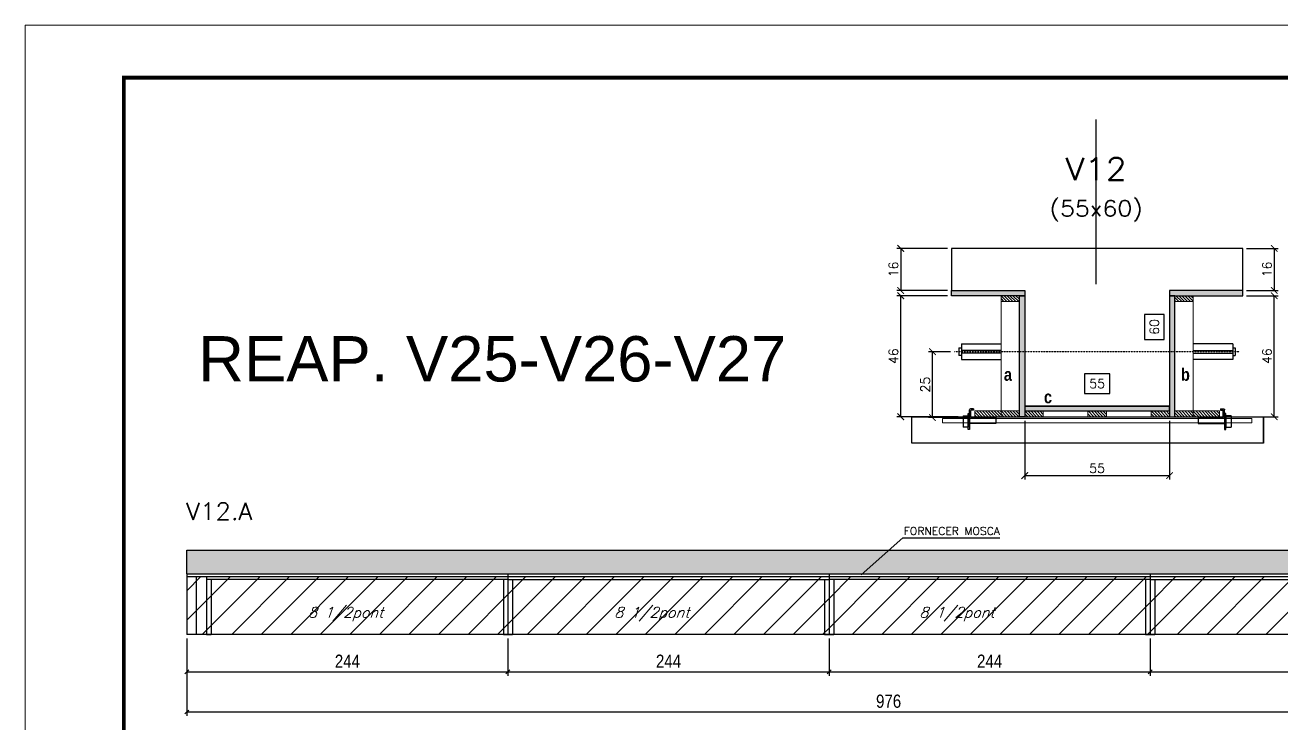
# Model space of a CAD drawing. Extents: x -10448 to -1189, y -11772 to 17235.
# Drawn here: x -5680 to -4726, y 11719 to 12250 of the extents above; entities that cross this region are included whole.
import ezdxf
from ezdxf.enums import TextEntityAlignment as Align

# ---------------------------------------------------------------- set-up
doc = ezdxf.new("R2010")
doc.units = 0
doc.linetypes.add('DASHED', pattern=[0.75, 0.5, -0.25])
doc.linetypes.add('HIDDEN', pattern=[0.375, 0.25, -0.125])
for name, color, linetype in [('barrote', 251, 'Continuous'), ('COTA', 241, 'Continuous'), ('Cota Seção (2x)', 4, 'Continuous'), ('detalhes', 4, 'Continuous'), ('Painéis', 200, 'Continuous'), ('PONTALETE', 7, 'Continuous'), ('presilha', 1, 'Continuous'), ('Reaproveitamento', 251, 'Continuous'), ('SARR_2.2x7', 40, 'Continuous'), ('SARR_3.5x7', 81, 'Continuous'), ('TENSOR', 3, 'Continuous'), ('texto', 7, 'Continuous'), ('Texto de Titulo', 7, 'Continuous'), ('Texto Qtd Sarr', 242, 'Continuous')]:
    doc.layers.add(name, color=color, linetype=linetype)
for name, color, linetype, lineweight in [('CONCRETO', 251, 'Continuous', 25), ('Folhas', 255, 'Continuous', 9), ('Hachura', 251, 'Continuous', 9), ('Madeira', 126, 'Continuous', 18), ('SARRAFO DE PRESSAO', 251, 'DASHED', 9), ('SCO-___-LAJ', 2, 'Continuous', 0), ('Texto Seção', 7, 'Continuous', 15)]:
    doc.layers.add(name, color=color, linetype=linetype, lineweight=lineweight)
doc.styles.add('COTA TECNICA', font='techl___.ttf', dxfattribs={"height": 10})
doc.styles.add('REGUA-120', font='ROMANS.shx', dxfattribs={"height": 15})
doc.styles.add('Romans', font='romans.shx')
doc.styles.get("Standard").update_dxf_attribs({"font": 'arial.ttf'})
doc.styles.add('TECNICA', font='techb___.ttf', dxfattribs={"height": 10})
doc.dimstyles.new('Cota Seção (2x)', dxfattribs={"dimtxt": 7, "dimasz": 5, "dimexe": 3, "dimexo": 3, "dimgap": 2, "dimtad": 3, "dimdec": 1, "dimlfac": 0.5, "dimzin": 12, "dimdsep": 46, "dimtxsty": 'Romans', "dimblk": 'ARCHTICK', "dimcen": 0, "dimclrd": 4, "dimclre": 4, "dimclrt": 1, "dimadec": 1, "dimazin": 3, "dimtfac": 1, "dimtdec": 1, "dimtmove": 0, "dimatfit": 3, "dimldrblk": 'OBLIQUE', "dimfxl": 1, "dimtolj": 1, "dimtzin": 12, "dimarcsym": 0})
doc.dimstyles.new('Cota Seção interna', dxfattribs={"dimtxt": 7, "dimasz": 6, "dimexe": 0.18, "dimexo": 2, "dimgap": -4, "dimtad": 3, "dimdec": 1, "dimlfac": 0.5, "dimzin": 12, "dimdsep": 46, "dimtxsty": 'Romans', "dimblk": 'ARCHTICK', "dimcen": 0.09, "dimse1": 1, "dimse2": 1, "dimsd1": 1, "dimsd2": 1, "dimclrd": 180, "dimclre": 5, "dimclrt": 1, "dimadec": 0, "dimazin": 3, "dimtfac": 1, "dimtdec": 1, "dimtofl": 0, "dimtmove": 0, "dimatfit": 3, "dimldrblk": 'ARCHTICK', "dimfxl": 1, "dimtolj": 1, "dimtzin": 0, "dimarcsym": 0})
doc.dimstyles.new('PAINEL', dxfattribs={"dimtxt": 10, "dimasz": 3, "dimexe": 3, "dimexo": 3, "dimgap": 3, "dimtad": 1, "dimdec": 1, "dimzin": 12, "dimdsep": 46, "dimtxsty": 'COTA TECNICA', "dimblk1": 'OBLIQUE', "dimblk2": 'OBLIQUE', "dimsah": 1, "dimcen": 0.9, "dimclrd": 4, "dimclre": 4, "dimclrt": 240, "dimadec": 1, "dimazin": 3, "dimtfac": 1, "dimtdec": 1, "dimtmove": 0, "dimatfit": 3, "dimfxl": 1, "dimtolj": 1, "dimtzin": 12, "dimarcsym": 0})

# ---------------------------------------------------------------- blocks, each defined once
blk = doc.blocks.new('9999999999')
at = {"layer": 'Folhas'}
blk.add_lwpolyline([(98138.98, 34190.21), (99623.98, 34190.21), (99623.98, 35240.21), (98138.98, 35240.21)], close=True, dxfattribs=at)
at = {"layer": 'Folhas', "color": 30, "const_width": 3}
blk.add_lwpolyline([(98213.98, 34230.21), (99583.98, 34230.21), (99583.98, 35200.21), (98213.98, 35200.21)], close=True, dxfattribs=at)
blk = doc.blocks.new('_ArchTick')
at = {"color": 0, "linetype": 'ByBlock', "const_width": 0.15}
blk.add_lwpolyline([(-0.5, -0.5), (0.5, 0.5)], dxfattribs=at)
blk = doc.blocks.new('*D457')
at = {"layer": 'COTA', "color": 4, "lineweight": -2, "transparency": 16777216}
for p, q in [((-4751.61, 12044.16), (-4727.62, 12044.16)), ((-4730.62, 11952.16), (-4730.62, 12044.16)), ((-4769.21, 11952.16), (-4727.62, 11952.16))]:
    blk.add_line(p, q, dxfattribs=at)
at = {"layer": 'Defpoints', "color": 0, "transparency": 16777216}
for p in [(-4754.61, 12044.16), (-4730.62, 12044.16), (-4772.21, 11952.16)]:
    blk.add_point(p, dxfattribs=at)
at = {"layer": 'COTA', "color": 4, "lineweight": -2, "transparency": 16777216, "xscale": 5, "yscale": 5, "zscale": 5}
for p, rotation in [((-4730.62, 12044.16), 90), ((-4730.62, 11952.16), 270)]:
    blk.add_blockref('_ArchTick', p, dxfattribs=dict(at, rotation=rotation))
at = {"layer": 'COTA', "color": 1, "transparency": 16777216, "insert": (-4736.12, 11998.16), "char_height": 7, "attachment_point": 5, "rotation": 90, "style": 'Romans'}
blk.add_mtext('\\A1;46', dxfattribs=at)
blk = doc.blocks.new('_Oblique')
at = {"color": 0, "linetype": 'ByBlock', "lineweight": -2}
blk.add_line((-0.5, -0.5), (0.5, 0.5), dxfattribs=at)
blk = doc.blocks.new('*D458')
at = {"layer": 'COTA', "color": 4, "lineweight": -2, "transparency": 16777216}
for p, q in [((-4751.61, 12080.16), (-4727.62, 12080.16)), ((-4730.62, 12080.16), (-4730.62, 12048.16)), ((-4751.61, 12048.16), (-4727.62, 12048.16))]:
    blk.add_line(p, q, dxfattribs=at)
at = {"layer": 'Defpoints', "color": 0, "transparency": 16777216}
for p in [(-4754.61, 12080.16), (-4754.61, 12048.16), (-4730.62, 12048.16)]:
    blk.add_point(p, dxfattribs=at)
at = {"layer": 'COTA', "color": 4, "lineweight": -2, "transparency": 16777216, "xscale": 5, "yscale": 5, "zscale": 5}
for p, rotation in [((-4730.62, 12080.16), 90), ((-4730.62, 12048.16), 270)]:
    blk.add_blockref('_ArchTick', p, dxfattribs=dict(at, rotation=rotation))
at = {"layer": 'COTA', "color": 1, "transparency": 16777216, "insert": (-4736.12, 12064.16), "char_height": 7, "attachment_point": 5, "rotation": 90, "style": 'Romans'}
blk.add_mtext('\\A1;16', dxfattribs=at)
blk = doc.blocks.new('*D459')
at = {"layer": 'COTA', "color": 4, "lineweight": -2, "transparency": 16777216}
for p, q in [((-4978.81, 12044.16), (-5017.46, 12044.16)), ((-5014.46, 11952.16), (-5014.46, 12044.16)), ((-4970.81, 11952.16), (-5017.46, 11952.16))]:
    blk.add_line(p, q, dxfattribs=at)
at = {"layer": 'Defpoints', "color": 0, "transparency": 16777216}
for p in [(-5014.46, 12044.16), (-4975.81, 12044.16), (-4967.81, 11952.16)]:
    blk.add_point(p, dxfattribs=at)
at = {"layer": 'COTA', "color": 4, "lineweight": -2, "transparency": 16777216, "xscale": 5, "yscale": 5, "zscale": 5}
for p, rotation in [((-5014.46, 12044.16), 90), ((-5014.46, 11952.16), 270)]:
    blk.add_blockref('_ArchTick', p, dxfattribs=dict(at, rotation=rotation))
at = {"layer": 'COTA', "color": 1, "transparency": 16777216, "insert": (-5019.96, 11998.16), "char_height": 7, "attachment_point": 5, "rotation": 90, "style": 'Romans'}
blk.add_mtext('\\A1;46', dxfattribs=at)
blk = doc.blocks.new('*D460')
at = {"layer": 'Cota Seção (2x)', "color": 180, "lineweight": -2, "transparency": 16777216}
for p, q in [((-4814.21, 12029.94), (-4829.21, 12029.94)), ((-4829.21, 12029.94), (-4829.21, 12010.94)), ((-4814.21, 12010.94), (-4814.21, 12029.94)), ((-4829.21, 12010.94), (-4814.21, 12010.94))]:
    blk.add_line(p, q, dxfattribs=at)
at = {"layer": 'Defpoints', "color": 0, "transparency": 16777216}
for p in [(-4810.21, 12080.16), (-4810.21, 12080.16), (-4810.21, 11960.16)]:
    blk.add_point(p, dxfattribs=at)
at = {"layer": 'Cota Seção (2x)', "color": 1, "transparency": 16777216, "insert": (-4821.71, 12020.44), "char_height": 7, "attachment_point": 5, "rotation": 90, "style": 'Romans'}
blk.add_mtext('\\A1;60', dxfattribs=at)
blk = doc.blocks.new('PRESILHA METÁLICA 1')
at = {"layer": 'presilha'}
for p, q in [((6, 15.5), (7.5, 15.5)), ((6, -2.5), (6, 15.5)), ((7.5, 10.6), (7.5, 19.9)), ((7.5, 15.5), (7.5, -2.5)), ((12, 21), (8.6, 21)), ((9, 11.6), (9, 18.9)), ((12, 19.5), (9.6, 19.5)), ((12, 21), (12, 19.5)), ((0, 13), (6, 13)), ((0, 13), (0, 0)), ((6, 0), (0, 0)), ((6, 13), (6, 0)), ((37.5, 4.1), (7.5, 4.1)), ((37.5, 11), (9.6, 11)), ((37.5, 11), (37.5, 4.1)), ((7.5, -2.5), (6, -2.5))]:
    blk.add_line(p, q, dxfattribs=at)
for centre, radius, start, end in [((8.6, 19.9), 1.14, 90, 180), ((9.6, 18.9), 0.57, 90, 180), ((9.6, 11.6), 0.57, 180, 270)]:
    blk.add_arc(centre, radius, start, end, dxfattribs=at)
blk = doc.blocks.new('*D461')
at = {"layer": 'COTA', "color": 4, "lineweight": -2, "transparency": 16777216}
for p, q in [((-4920.21, 11949.16), (-4920.21, 11904.43)), ((-4810.21, 11949.16), (-4810.21, 11904.43)), ((-4920.21, 11907.43), (-4810.21, 11907.43))]:
    blk.add_line(p, q, dxfattribs=at)
at = {"layer": 'Defpoints', "color": 0, "transparency": 16777216}
for p in [(-4920.21, 11952.16), (-4810.21, 11952.16), (-4810.21, 11907.43)]:
    blk.add_point(p, dxfattribs=at)
at = {"layer": 'COTA', "color": 4, "lineweight": -2, "transparency": 16777216, "xscale": 5, "yscale": 5, "zscale": 5, "rotation": 180}
blk.add_blockref('_ArchTick', (-4920.21, 11907.43), dxfattribs=at)
at = {"layer": 'COTA', "color": 4, "lineweight": -2, "transparency": 16777216, "xscale": 5, "yscale": 5, "zscale": 5}
blk.add_blockref('_ArchTick', (-4810.21, 11907.43), dxfattribs=at)
at = {"layer": 'COTA', "color": 1, "transparency": 16777216, "insert": (-4865.21, 11912.93), "char_height": 7, "attachment_point": 5, "style": 'Romans'}
blk.add_mtext('\\A1;55', dxfattribs=at)
blk = doc.blocks.new('*D462')
at = {"layer": 'COTA', "color": 4, "lineweight": -2, "transparency": 16777216}
for p, q in [((-4978.81, 12080.16), (-5017.46, 12080.16)), ((-5014.46, 12080.16), (-5014.46, 12048.16)), ((-4978.81, 12048.16), (-5017.46, 12048.16))]:
    blk.add_line(p, q, dxfattribs=at)
at = {"layer": 'Defpoints', "color": 0, "transparency": 16777216}
for p in [(-4975.81, 12080.16), (-5014.46, 12048.16), (-4975.81, 12048.16)]:
    blk.add_point(p, dxfattribs=at)
at = {"layer": 'COTA', "color": 4, "lineweight": -2, "transparency": 16777216, "xscale": 5, "yscale": 5, "zscale": 5}
for p, rotation in [((-5014.46, 12080.16), 90), ((-5014.46, 12048.16), 270)]:
    blk.add_blockref('_ArchTick', p, dxfattribs=dict(at, rotation=rotation))
at = {"layer": 'COTA', "color": 1, "transparency": 16777216, "insert": (-5019.96, 12064.16), "char_height": 7, "attachment_point": 5, "rotation": 90, "style": 'Romans'}
blk.add_mtext('\\A1;16', dxfattribs=at)
blk = doc.blocks.new('titulo1')
at = {"layer": 'Defpoints', "color": 252, "linetype": 'HIDDEN', "ltscale": 2}
blk.add_line((0, 0), (0, 125), dxfattribs=at)
at = {"layer": 'Defpoints', "style": 'Romans', "oblique": 15}
blk.add_attdef('FOLHA', text='', height=10, dxfattribs=at).set_placement((0, 15.58), align=Align.MIDDLE_CENTER)
at = {"layer": 'Texto Qtd Sarr', "color": 3, "style": 'Romans', "oblique": 15}
for tag, height, p in [('TITULO', 17, (0, 71.45)), ('SEÇÃO', 12, (0, 41.55))]:
    blk.add_attdef(tag, text='', height=height, dxfattribs=at).set_placement(p, align=Align.MIDDLE_CENTER)
blk = doc.blocks.new('*D463')
at = {"layer": 'COTA', "color": 4, "lineweight": -2, "transparency": 16777216}
for p, q in [((-4976.51, 12001.61), (-4993.3, 12001.61)), ((-4990.3, 11951.52), (-4990.3, 12001.61)), ((-4963.7, 11951.52), (-4993.3, 11951.52))]:
    blk.add_line(p, q, dxfattribs=at)
at = {"layer": 'Defpoints', "color": 0, "transparency": 16777216}
for p in [(-4990.3, 12001.61), (-4973.51, 12001.61), (-4960.7, 11951.52)]:
    blk.add_point(p, dxfattribs=at)
at = {"layer": 'COTA', "color": 4, "lineweight": -2, "transparency": 16777216, "xscale": 5, "yscale": 5, "zscale": 5}
for p, rotation in [((-4990.3, 12001.61), 90), ((-4990.3, 11951.52), 270)]:
    blk.add_blockref('_ArchTick', p, dxfattribs=dict(at, rotation=rotation))
at = {"layer": 'COTA', "color": 1, "transparency": 16777216, "insert": (-4995.8, 11976.57), "char_height": 7, "attachment_point": 5, "rotation": 90, "style": 'Romans'}
blk.add_mtext('\\A1;25', dxfattribs=at)
blk = doc.blocks.new('*D464')
at = {"layer": 'Cota Seção (2x)', "color": 180, "lineweight": -2, "transparency": 16777216}
for p, q in [((-4855.54, 11984.85), (-4874.88, 11984.85)), ((-4874.88, 11984.85), (-4874.88, 11969.85)), ((-4855.54, 11969.85), (-4855.54, 11984.85)), ((-4874.88, 11969.85), (-4855.54, 11969.85))]:
    blk.add_line(p, q, dxfattribs=at)
at = {"layer": 'Defpoints', "color": 0, "transparency": 16777216}
for p in [(-4920.21, 11965.85), (-4920.21, 11960.16), (-4810.21, 11960.16)]:
    blk.add_point(p, dxfattribs=at)
at = {"layer": 'Cota Seção (2x)', "color": 1, "transparency": 16777216, "insert": (-4865.21, 11977.35), "char_height": 7, "attachment_point": 5, "style": 'Romans'}
blk.add_mtext('\\A1;55', dxfattribs=at)
blk = doc.blocks.new('*D466')
at = {"layer": 'COTA', "color": 4, "linetype": 'ByBlock', "lineweight": -2, "transparency": 16777216}
for p, q in [((-5556.9, 11783.61), (-5556.9, 11755.21)), ((-5312.9, 11783.61), (-5312.9, 11755.21)), ((-5556.9, 11758.21), (-5312.9, 11758.21))]:
    blk.add_line(p, q, dxfattribs=at)
at = {"layer": 'Defpoints', "color": 0, "linetype": 'ByBlock', "transparency": 16777216}
for p in [(-5556.9, 11786.61), (-5312.9, 11786.61), (-5312.9, 11758.21)]:
    blk.add_point(p, dxfattribs=at)
at = {"layer": 'COTA', "color": 4, "linetype": 'ByBlock', "lineweight": -2, "transparency": 16777216, "xscale": 3, "yscale": 3, "zscale": 3, "rotation": 180}
blk.add_blockref('_Oblique', (-5556.9, 11758.21), dxfattribs=at)
at = {"layer": 'COTA', "color": 4, "linetype": 'ByBlock', "lineweight": -2, "transparency": 16777216, "xscale": 3, "yscale": 3, "zscale": 3}
blk.add_blockref('_Oblique', (-5312.9, 11758.21), dxfattribs=at)
at = {"layer": 'COTA', "color": 240, "linetype": 'ByBlock', "transparency": 16777216, "insert": (-5434.9, 11766.28), "char_height": 10, "attachment_point": 5, "style": 'COTA TECNICA'}
blk.add_mtext('\\A1;244', dxfattribs=at)
blk = doc.blocks.new('*D467')
at = {"layer": 'COTA', "color": 4, "linetype": 'ByBlock', "lineweight": -2, "transparency": 16777216}
for p, q in [((-5312.9, 11783.61), (-5312.9, 11755.21)), ((-5068.9, 11783.61), (-5068.9, 11755.21)), ((-5312.9, 11758.21), (-5068.9, 11758.21))]:
    blk.add_line(p, q, dxfattribs=at)
at = {"layer": 'Defpoints', "color": 0, "linetype": 'ByBlock', "transparency": 16777216}
for p in [(-5312.9, 11786.61), (-5068.9, 11786.61), (-5068.9, 11758.21)]:
    blk.add_point(p, dxfattribs=at)
at = {"layer": 'COTA', "color": 4, "linetype": 'ByBlock', "lineweight": -2, "transparency": 16777216, "xscale": 3, "yscale": 3, "zscale": 3, "rotation": 180}
blk.add_blockref('_Oblique', (-5312.9, 11758.21), dxfattribs=at)
at = {"layer": 'COTA', "color": 4, "linetype": 'ByBlock', "lineweight": -2, "transparency": 16777216, "xscale": 3, "yscale": 3, "zscale": 3}
blk.add_blockref('_Oblique', (-5068.9, 11758.21), dxfattribs=at)
at = {"layer": 'COTA', "color": 240, "linetype": 'ByBlock', "transparency": 16777216, "insert": (-5190.9, 11766.28), "char_height": 10, "attachment_point": 5, "style": 'COTA TECNICA'}
blk.add_mtext('\\A1;244', dxfattribs=at)
blk = doc.blocks.new('*D468')
at = {"layer": 'COTA', "color": 4, "linetype": 'ByBlock', "lineweight": -2, "transparency": 16777216}
for p, q in [((-5556.9, 11783.61), (-5556.9, 11724.68)), ((-4580.9, 11783.61), (-4580.9, 11724.68)), ((-5556.9, 11727.68), (-4580.9, 11727.68))]:
    blk.add_line(p, q, dxfattribs=at)
at = {"layer": 'Defpoints', "color": 0, "linetype": 'ByBlock', "transparency": 16777216}
for p in [(-5556.9, 11786.61), (-4580.9, 11786.61), (-4580.9, 11727.68)]:
    blk.add_point(p, dxfattribs=at)
at = {"layer": 'COTA', "color": 4, "linetype": 'ByBlock', "lineweight": -2, "transparency": 16777216, "xscale": 3, "yscale": 3, "zscale": 3, "rotation": 180}
blk.add_blockref('_Oblique', (-5556.9, 11727.68), dxfattribs=at)
at = {"layer": 'COTA', "color": 4, "linetype": 'ByBlock', "lineweight": -2, "transparency": 16777216, "xscale": 3, "yscale": 3, "zscale": 3}
blk.add_blockref('_Oblique', (-4580.9, 11727.68), dxfattribs=at)
at = {"layer": 'COTA', "color": 240, "linetype": 'ByBlock', "transparency": 16777216, "insert": (-5023.65, 11735.81), "char_height": 10, "attachment_point": 5, "style": 'COTA TECNICA'}
blk.add_mtext('\\A1;976', dxfattribs=at)
blk = doc.blocks.new('*D479')
at = {"layer": 'COTA', "color": 4, "linetype": 'ByBlock', "lineweight": -2, "transparency": 16777216}
for p, q in [((-5068.9, 11783.61), (-5068.9, 11755.21)), ((-4824.9, 11783.61), (-4824.9, 11755.21)), ((-5068.9, 11758.21), (-4824.9, 11758.21))]:
    blk.add_line(p, q, dxfattribs=at)
at = {"layer": 'Defpoints', "color": 0, "linetype": 'ByBlock', "transparency": 16777216}
for p in [(-5068.9, 11786.61), (-4824.9, 11786.61), (-4824.9, 11758.21)]:
    blk.add_point(p, dxfattribs=at)
at = {"layer": 'COTA', "color": 4, "linetype": 'ByBlock', "lineweight": -2, "transparency": 16777216, "xscale": 3, "yscale": 3, "zscale": 3, "rotation": 180}
blk.add_blockref('_Oblique', (-5068.9, 11758.21), dxfattribs=at)
at = {"layer": 'COTA', "color": 4, "linetype": 'ByBlock', "lineweight": -2, "transparency": 16777216, "xscale": 3, "yscale": 3, "zscale": 3}
blk.add_blockref('_Oblique', (-4824.9, 11758.21), dxfattribs=at)
at = {"layer": 'COTA', "color": 240, "linetype": 'ByBlock', "transparency": 16777216, "insert": (-4946.9, 11766.28), "char_height": 10, "attachment_point": 5, "style": 'COTA TECNICA'}
blk.add_mtext('\\A1;244', dxfattribs=at)
blk = doc.blocks.new('*D469')
at = {"layer": 'COTA', "color": 4, "linetype": 'ByBlock', "lineweight": -2, "transparency": 16777216}
for p, q in [((-4824.9, 11783.61), (-4824.9, 11755.21)), ((-4580.9, 11783.61), (-4580.9, 11755.21)), ((-4824.9, 11758.21), (-4580.9, 11758.21))]:
    blk.add_line(p, q, dxfattribs=at)
at = {"layer": 'Defpoints', "color": 0, "linetype": 'ByBlock', "transparency": 16777216}
for p in [(-4824.9, 11786.61), (-4580.9, 11786.61), (-4580.9, 11758.21)]:
    blk.add_point(p, dxfattribs=at)
at = {"layer": 'COTA', "color": 4, "linetype": 'ByBlock', "lineweight": -2, "transparency": 16777216, "xscale": 3, "yscale": 3, "zscale": 3, "rotation": 180}
blk.add_blockref('_Oblique', (-4824.9, 11758.21), dxfattribs=at)
at = {"layer": 'COTA', "color": 4, "linetype": 'ByBlock', "lineweight": -2, "transparency": 16777216, "xscale": 3, "yscale": 3, "zscale": 3}
blk.add_blockref('_Oblique', (-4580.9, 11758.21), dxfattribs=at)
at = {"layer": 'COTA', "color": 240, "linetype": 'ByBlock', "transparency": 16777216, "insert": (-4702.9, 11766.28), "char_height": 10, "attachment_point": 5, "style": 'COTA TECNICA'}
blk.add_mtext('\\A1;244', dxfattribs=at)

msp = doc.modelspace()

# ---------------------------------------------------------------- hatches: boundary and pattern name
at = {"layer": 'COTA', "linetype": 'ByBlock'}
h = msp.add_hatch(dxfattribs=at)
h.set_pattern_fill('AR-CONC', color=256, scale=0.03)
h.paths.add_polyline_path([(-5068.9, 11832.61), (-4580.9, 11832.61), (-4580.9, 11850.61), (-5556.9, 11850.61), (-5556.9, 11832.61)])
at = {"layer": 'Hachura'}
h = msp.add_hatch(color=256, dxfattribs=at)
h.dxf.hatch_style = 1
h.paths.add_polyline_path([(-4975.81, 12044.16), (-4975.81, 12048.16), (-4920.21, 12048.16), (-4920.21, 12044.16)])
h = msp.add_hatch(dxfattribs=at)
h.set_pattern_fill('ANSI31', color=256, scale=0.5, angle=270, style=0)
h.set_pattern_definition([(315, (18039.2118, 3810.1142), (1.12253202, 1.12253202), [])])
h.paths.add_polyline_path([(-4924.21, 12039.76), (-4924.21, 12044.16), (-4938.21, 12044.16), (-4938.21, 12039.76)])
h = msp.add_hatch(color=256, dxfattribs=at)
h.dxf.hatch_style = 1
h.paths.add_polyline_path([(-4924.21, 12048.16), (-4920.21, 12048.16), (-4920.21, 11952.16), (-4924.21, 11952.16)])
h = msp.add_hatch(color=256, dxfattribs=at)
h.dxf.hatch_style = 1
h.paths.add_polyline_path([(-4806.21, 12048.16), (-4810.21, 12048.16), (-4810.21, 11952.16), (-4806.21, 11952.16)])
h = msp.add_hatch(color=256, dxfattribs=at)
h.dxf.hatch_style = 1
h.paths.add_polyline_path([(-4754.61, 12044.16), (-4754.61, 12048.16), (-4810.21, 12048.16), (-4810.21, 12044.16)])
h = msp.add_hatch(dxfattribs=at)
h.set_pattern_fill('ANSI31', color=256, scale=0.5, angle=270, style=0)
h.set_pattern_definition([(315, (18102.4118, 3810.1142), (1.12253202, 1.12253202), [])])
h.paths.add_polyline_path([(-4806.21, 12039.76), (-4806.21, 12044.16), (-4792.21, 12044.16), (-4792.21, 12039.76)])
h = msp.add_hatch(dxfattribs=at)
h.set_pattern_fill('ANSI31', color=256, scale=0.5, angle=270, style=0)
h.set_pattern_definition([(315, (18045.2118, 3722.5142), (1.12253202, 1.12253202), [])])
h.paths.add_polyline_path([(-4958.21, 11952.16), (-4958.21, 11956.56), (-4938.21, 11956.56), (-4938.21, 11952.16)])
h = msp.add_hatch(dxfattribs=at)
h.set_pattern_fill('ANSI31', color=256, scale=0.5, angle=270, style=0)
h.set_pattern_definition([(315, (18039.2118, 3722.5142), (1.12253202, 1.12253202), [])])
h.paths.add_polyline_path([(-4924.21, 11952.16), (-4924.21, 11956.56), (-4938.21, 11956.56), (-4938.21, 11952.16)])
h = msp.add_hatch(color=256, dxfattribs=at)
h.dxf.hatch_style = 1
h.paths.add_polyline_path([(-4810.21, 11956.56), (-4810.21, 11960.16), (-4920.21, 11960.16), (-4920.21, 11956.56)])
h = msp.add_hatch(dxfattribs=at)
h.set_pattern_fill('ANSI31', color=256, scale=0.5, angle=270, style=0)
h.set_pattern_definition([(315, (18012.4118, 3722.5142), (1.12253202, 1.12253202), [])])
h.paths.add_polyline_path([(-4906.21, 11952.16), (-4906.21, 11956.56), (-4920.21, 11956.56), (-4920.21, 11952.16)])
h = msp.add_hatch(dxfattribs=at)
h.set_pattern_fill('ANSI31', color=256, scale=0.5, angle=270, style=0)
h.set_pattern_definition([(315, (18060.4118, 3722.5142), (1.12253202, 1.12253202), [])])
h.paths.add_polyline_path([(-4858.21, 11952.16), (-4858.21, 11956.56), (-4872.21, 11956.56), (-4872.21, 11952.16)])
h = msp.add_hatch(dxfattribs=at)
h.set_pattern_fill('ANSI31', color=256, scale=0.5, angle=270, style=0)
h.set_pattern_definition([(315, (18108.4118, 3722.5142), (1.12253202, 1.12253202), [])])
h.paths.add_polyline_path([(-4810.21, 11952.16), (-4810.21, 11956.56), (-4824.21, 11956.56), (-4824.21, 11952.16)])
h = msp.add_hatch(dxfattribs=at)
h.set_pattern_fill('ANSI31', color=256, scale=0.5, angle=270, style=0)
h.set_pattern_definition([(315, (18102.4118, 3722.5142), (1.12253202, 1.12253202), [])])
h.paths.add_polyline_path([(-4806.21, 11952.16), (-4806.21, 11956.56), (-4792.21, 11956.56), (-4792.21, 11952.16)])
h = msp.add_hatch(dxfattribs=at)
h.set_pattern_fill('ANSI31', color=256, scale=0.5, angle=270, style=0)
h.set_pattern_definition([(315, (18099.6118, 3722.5142), (1.12253202, 1.12253202), [])])
h.paths.add_polyline_path([(-4772.21, 11952.16), (-4772.21, 11956.56), (-4792.21, 11956.56), (-4792.21, 11952.16)])
at = {"layer": 'Reaproveitamento'}
h = msp.add_hatch(dxfattribs=at)
h.set_pattern_fill('ANSI31', color=256, scale=5)
h.paths.add_polyline_path([(-5312.9, 11786.61), (-5312.9, 11830.61), (-5556.9, 11830.61), (-5556.9, 11786.61)])
h = msp.add_hatch(dxfattribs=at)
h.set_pattern_fill('ANSI31', color=256, scale=5)
h.paths.add_polyline_path([(-5068.9, 11786.61), (-5068.9, 11830.61), (-5312.9, 11830.61), (-5312.9, 11786.61)])
h = msp.add_hatch(dxfattribs=at)
h.set_pattern_fill('ANSI31', color=256, scale=5)
h.paths.add_polyline_path([(-4824.9, 11786.61), (-4824.9, 11830.61), (-5068.9, 11830.61), (-5068.9, 11786.61)])
h = msp.add_hatch(dxfattribs=at)
h.set_pattern_fill('ANSI31', color=256, scale=5)
h.paths.add_polyline_path([(-4580.9, 11786.61), (-4580.9, 11830.61), (-4824.9, 11830.61), (-4824.9, 11786.61)])

# ---------------------------------------------------------------- linework, layer by layer
at = {"ltscale": 3}
for p, q in [((-4970.21, 12004.61), (-4970.21, 11998.61)), ((-4970.21, 12004.61), (-4968.21, 12004.61)), ((-4968.21, 12007.61), (-4968.21, 11995.61)), ((-4968.21, 12007.61), (-4938.21, 12007.61)), ((-4762.21, 12007.61), (-4792.21, 12007.61)), ((-4762.21, 12007.61), (-4762.21, 11995.61)), ((-4762.21, 12004.61), (-4760.21, 12004.61)), ((-4760.21, 12004.61), (-4760.21, 11998.61)), ((-4968.21, 11998.61), (-4970.21, 11998.61)), ((-4938.21, 12002.61), (-4968.21, 12002.61)), ((-4938.21, 12000.61), (-4968.21, 12000.61)), ((-4968.21, 11995.61), (-4938.21, 11995.61)), ((-4792.21, 12002.61), (-4762.21, 12002.61)), ((-4792.21, 12000.61), (-4762.21, 12000.61)), ((-4762.21, 11995.61), (-4792.21, 11995.61)), ((-4762.21, 11998.61), (-4760.21, 11998.61))]:
    msp.add_line(p, q, dxfattribs=at)
at = {"layer": 'barrote'}
msp.add_lwpolyline([(-4738.75, 11932.16), (-5005.94, 11932.16), (-5005.94, 11952.16), (-4738.75, 11952.16)], close=True, dxfattribs=at)
at = {"layer": 'CONCRETO'}
for p, q in [((-4754.61, 12080.16), (-4975.81, 12080.16)), ((-4975.81, 12080.16), (-4975.81, 12048.16)), ((-4754.61, 12048.16), (-4754.61, 12080.16)), ((-4975.81, 12048.16), (-4920.21, 12048.16)), ((-4920.21, 12048.16), (-4920.21, 11960.16)), ((-4754.61, 12048.16), (-4810.21, 12048.16)), ((-4810.21, 12048.16), (-4810.21, 11960.16)), ((-4920.21, 11960.16), (-4810.21, 11960.16)), ((-4938.21, 11952.16), (-4938.21, 11952.16)), ((-4920.21, 11952.16), (-4920.21, 11952.16)), ((-4792.21, 11952.16), (-4792.21, 11952.16))]:
    msp.add_line(p, q, dxfattribs=at)
at = {"layer": 'COTA', "linetype": 'ByBlock'}
for p, q in [((-5556.9, 11850.61), (-4580.9, 11850.61)), ((-5556.9, 11832.61), (-5556.9, 11850.61)), ((-5068.9, 11786.61), (-5068.9, 11786.61))]:
    msp.add_line(p, q, dxfattribs=at)
at = {"layer": 'detalhes', "color": 250}
msp.add_line((-4738.75, 11932.16), (-4738.75, 11952.16), dxfattribs=at)
at = {"layer": 'Madeira'}
for points in [[(-4924.21, 12039.76), (-4924.21, 12044.16), (-4938.21, 12044.16), (-4938.21, 12039.76)], [(-4924.21, 12044.16), (-4938.21, 12044.16), (-4938.21, 11952.16), (-4924.21, 11952.16)], [(-4806.21, 12039.76), (-4806.21, 12044.16), (-4792.21, 12044.16), (-4792.21, 12039.76)], [(-4806.21, 12044.16), (-4792.21, 12044.16), (-4792.21, 11952.16), (-4806.21, 11952.16)], [(-4958.21, 11952.16), (-4958.21, 11956.56), (-4938.21, 11956.56), (-4938.21, 11952.16)], [(-4924.21, 11952.16), (-4924.21, 11956.56), (-4938.21, 11956.56), (-4938.21, 11952.16)], [(-4906.21, 11952.16), (-4906.21, 11956.56), (-4920.21, 11956.56), (-4920.21, 11952.16)], [(-4858.21, 11952.16), (-4858.21, 11956.56), (-4872.21, 11956.56), (-4872.21, 11952.16)], [(-4810.21, 11952.16), (-4810.21, 11956.56), (-4824.21, 11956.56), (-4824.21, 11952.16)], [(-4806.21, 11952.16), (-4806.21, 11956.56), (-4792.21, 11956.56), (-4792.21, 11952.16)], [(-4772.21, 11952.16), (-4772.21, 11956.56), (-4792.21, 11956.56), (-4792.21, 11952.16)]]:
    msp.add_lwpolyline(points, close=True, dxfattribs=at)
at = {"layer": 'Painéis'}
for p, q in [((-5556.9, 11832.61), (-5556.9, 11786.61)), ((-5556.9, 11832.61), (-4580.9, 11832.61)), ((-5312.9, 11832.61), (-5312.9, 11786.61)), ((-5068.9, 11832.61), (-5068.9, 11786.61)), ((-5068.9, 11832.61), (-5068.9, 11786.61)), ((-5068.9, 11832.61), (-5068.9, 11786.61)), ((-4824.9, 11832.61), (-4824.9, 11786.61)), ((-5556.9, 11830.61), (-5068.9, 11830.61)), ((-5556.9, 11830.61), (-5068.9, 11830.61)), ((-5556.9, 11830.61), (-5068.9, 11830.61)), ((-5556.9, 11830.61), (-5556.9, 11786.61)), ((-5068.9, 11830.61), (-4824.9, 11830.61)), ((-5068.9, 11830.61), (-4580.9, 11830.61)), ((-5068.9, 11786.61), (-5556.9, 11786.61)), ((-5068.9, 11786.61), (-5556.9, 11786.61)), ((-4824.9, 11786.61), (-5068.9, 11786.61)), ((-4580.9, 11786.61), (-5068.9, 11786.61))]:
    msp.add_line(p, q, dxfattribs=at)
for points in [[(-4975.81, 12044.16), (-4975.81, 12048.16), (-4920.21, 12048.16), (-4920.21, 12044.16)], [(-4924.21, 12044.16), (-4920.21, 12044.16), (-4920.21, 11952.16), (-4924.21, 11952.16)], [(-4754.61, 12044.16), (-4754.61, 12048.16), (-4810.21, 12048.16), (-4810.21, 12044.16)], [(-4806.21, 12044.16), (-4810.21, 12044.16), (-4810.21, 11952.16), (-4806.21, 11952.16)], [(-4810.21, 11956.56), (-4810.21, 11960.16), (-4920.21, 11960.16), (-4920.21, 11956.56)]]:
    msp.add_lwpolyline(points, close=True, dxfattribs=at)
at = {"layer": 'SARR_2.2x7', "linetype": 'Continuous'}
for p, q in [((-5549.9, 11830.61), (-5549.9, 11786.61)), ((-5312.9, 11828.41), (-5541.9, 11828.41)), ((-5312.9, 11828.41), (-5068.9, 11828.41)), ((-4824.9, 11828.41), (-5068.9, 11828.41)), ((-4824.9, 11828.41), (-4580.9, 11828.41)), ((-5549.9, 11786.61), (-5549.9, 11786.61)), ((-5075.9, 11786.61), (-5075.9, 11786.61)), ((-5061.9, 11786.61), (-5061.9, 11786.61))]:
    msp.add_line(p, q, dxfattribs=at)
at = {"layer": 'SARR_3.5x7'}
for p, q in [((-5541.9, 11830.61), (-5541.9, 11786.61)), ((-5538.4, 11828.41), (-5538.4, 11786.61)), ((-5316.4, 11828.41), (-5316.4, 11786.61)), ((-5309.4, 11828.41), (-5309.4, 11786.61)), ((-5072.4, 11828.41), (-5072.4, 11786.61)), ((-5068.9, 11830.61), (-5068.9, 11786.61)), ((-5068.9, 11830.61), (-5068.9, 11786.61)), ((-5065.4, 11828.41), (-5065.4, 11786.61)), ((-4828.4, 11828.41), (-4828.4, 11786.61)), ((-4821.4, 11828.41), (-4821.4, 11786.61)), ((-5541.9, 11786.61), (-5538.4, 11786.61)), ((-5316.4, 11786.61), (-5309.4, 11786.61)), ((-5312.9, 11786.61), (-5312.9, 11786.61)), ((-5072.4, 11786.61), (-5068.9, 11786.61)), ((-5068.9, 11786.61), (-5065.4, 11786.61)), ((-4828.4, 11786.61), (-4824.9, 11786.61)), ((-4824.9, 11786.61), (-4821.4, 11786.61)), ((-4824.9, 11786.61), (-4824.9, 11786.61))]:
    msp.add_line(p, q, dxfattribs=at)
at = {"layer": 'SCO-___-LAJ', "color": 1}
msp.add_lwpolyline([(-4747.76, 11950.82), (-4982.66, 11950.82), (-4982.66, 11947.62), (-4747.76, 11947.62)], close=True, dxfattribs=at)
at = {"layer": 'TENSOR', "linetype": 'HIDDEN', "ltscale": 0.5}
msp.add_line((-4757.21, 12001.61), (-4973.51, 12001.61), dxfattribs=at)

# ---------------------------------------------------------------- block references
at = {"layer": 'presilha', "yscale": 0.6666666666666666, "zscale": 0.6666666666666666}
for p, xscale in [((-4967.08, 11944.19), 0.6666666666666666), ((-4763.34, 11944.19), -0.6666666666666666)]:
    msp.add_blockref('PRESILHA METÁLICA 1', p, dxfattribs=dict(at, xscale=xscale))
at = {"layer": 'SARRAFO DE PRESSAO', "color": 6, "linetype": 'ByBlock'}
msp.add_blockref('9999999999', (-103818.76, -22990.28), dxfattribs=at)
at = {"layer": 'Texto Seção'}
ref = msp.add_blockref('titulo1', (-4865.93, 12053.08), dxfattribs=at)
ref.add_attrib('TITULO', 'V12', dxfattribs={"layer": 'Texto de Titulo', "color": 7, "height": 17, "style": 'Romans', "width": 1.1}).set_placement((-4865.93, 12140.58), align=Align.MIDDLE_CENTER)
ref.add_attrib('SEÇÃO', '(55x60)', dxfattribs={"layer": 'Texto de Titulo', "color": 7, "height": 12, "style": 'Romans', "width": 1.1}).set_placement((-4865.93, 12110.58), align=Align.MIDDLE_CENTER)

# ---------------------------------------------------------------- texts
at = {"layer": 'detalhes', "style": 'TECNICA'}
for s, p in [('a', (-4936.04, 11979.49)), ('b', (-4801.49, 11979.48)), ('c', (-4905.61, 11962.39))]:
    msp.add_text(s, height=9.6, dxfattribs=at).set_placement(p)
at = {"layer": 'Painéis', "color": 1, "insert": (-4975.61, 11865.29), "char_height": 6, "attachment_point": 5, "style": 'Romans'}
msp.add_mtext('\\A1;FORNECER MOSCA', dxfattribs=at)
at = {"layer": 'PONTALETE', "linetype": 'Continuous'}
msp.add_text('REAP. V25-V26-V27', height=34.4579, dxfattribs=at).set_placement((-5548.22, 11978.98))
at = {"layer": 'texto', "color": 2, "char_height": 8, "attachment_point": 5, "style": 'Romans'}
for insert in [(-5436.25, 11802.08), (-5203.58, 11802.08), (-4971.75, 11802.08)]:
    msp.add_mtext('{\\Q19;\\C256;8 1/2pont}', dxfattribs=dict(at, insert=insert))
at = {"layer": 'Texto Seção', "style": 'REGUA-120', "width": 1.05}
msp.add_text('V12.A', height=13, dxfattribs=at).set_placement((-5557.38, 11873.75))

# ---------------------------------------------------------------- dimensions: what is measured, and where the dimension line sits
at = {"layer": 'COTA'}
for base, p1, p2, picture, middle in [((-5014.46, 12048.16), (-4975.81, 12080.16), (-4975.81, 12048.16), '*D462', (-5019.96, 12064.16)), ((-4730.62, 12048.16), (-4754.61, 12080.16), (-4754.61, 12048.16), '*D458', (-4736.12, 12064.16)), ((-5014.46, 12044.16), (-4967.81, 11952.16), (-4975.81, 12044.16), '*D459', (-5019.96, 11998.16)), ((-4730.62, 12044.16), (-4772.21, 11952.16), (-4754.61, 12044.16), '*D457', (-4736.12, 11998.16)), ((-4990.3, 12001.61), (-4960.7, 11951.52), (-4973.51, 12001.61), '*D463', (-4995.8, 11976.57))]:
    dim = msp.add_linear_dim(base=base, p1=p1, p2=p2, angle=90, dimstyle='Cota Seção (2x)', dxfattribs=at)
    dim.commit()
    dim.dimension.update_dxf_attribs({"geometry": picture, "text_midpoint": middle})
dim = msp.add_linear_dim(base=(-4810.21, 11907.43), p1=(-4920.21, 11952.16), p2=(-4810.21, 11952.16), dimstyle='Cota Seção (2x)', dxfattribs=at)
dim.commit()
dim.dimension.update_dxf_attribs({"geometry": '*D461', "text_midpoint": (-4865.21, 11912.93)})
at = {"layer": 'COTA', "linetype": 'ByBlock'}
for base, p1, p2, picture, middle in [((-5312.9, 11758.21), (-5556.9, 11786.61), (-5312.9, 11786.61), '*D466', (-5434.9, 11766.28)), ((-4824.9, 11758.21), (-5068.9, 11786.61), (-4824.9, 11786.61), '*D479', (-4946.9, 11766.28))]:
    dim = msp.add_linear_dim(base=base, p1=p1, p2=p2, dimstyle='PAINEL', dxfattribs=at)
    dim.commit()
    dim.dimension.update_dxf_attribs({"geometry": picture, "text_midpoint": middle})
dim = msp.add_linear_dim(base=(-4580.9, 11727.68), p1=(-5556.9, 11786.61), p2=(-4580.9, 11786.61), dimstyle='PAINEL', dxfattribs=at)
dim.commit()
dim.dimension.update_dxf_attribs({"geometry": '*D468', "text_midpoint": (-5023.65, 11727.68), "dimtype": 160})
for base, p1, p2, picture, middle in [((-5068.9, 11758.21), (-5312.9, 11786.61), (-5068.9, 11786.61), '*D467', (-5190.9, 11766.28)), ((-4580.9, 11758.21), (-4824.9, 11786.61), (-4580.9, 11786.61), '*D469', (-4702.9, 11766.28))]:
    dim = msp.add_linear_dim(base=base, p1=p1, p2=p2, dimstyle='PAINEL', override={"dimtmove": 1}, dxfattribs=at)
    dim.commit()
    dim.dimension.update_dxf_attribs({"geometry": picture, "text_midpoint": middle})
at = {"layer": 'Cota Seção (2x)'}
dim = msp.add_linear_dim(base=(-4810.21, 12080.16), p1=(-4810.21, 11960.16), p2=(-4810.21, 12080.16), angle=90, dimstyle='Cota Seção interna', dxfattribs=at)
dim.commit()
dim.dimension.update_dxf_attribs({"geometry": '*D460', "text_midpoint": (-4810.21, 12020.44), "dimtype": 160})
dim = msp.add_linear_dim(base=(-4920.21, 11965.85), p1=(-4810.21, 11960.16), p2=(-4920.21, 11960.16), dimstyle='Cota Seção interna', dxfattribs=at)
dim.commit()
dim.dimension.update_dxf_attribs({"geometry": '*D464', "text_midpoint": (-4865.21, 11977.35)})

# ---------------------------------------------------------------- leaders
at = {"layer": 'Painéis'}
msp.add_leader([(-5044.51, 11831.92), (-5012.91, 11860.07), (-4939.2, 11860.07)], dimstyle='PAINEL', override={"dimgap": 3, "dimtad": 0}, dxfattribs=at)

doc.saveas('drawing.dxf')
